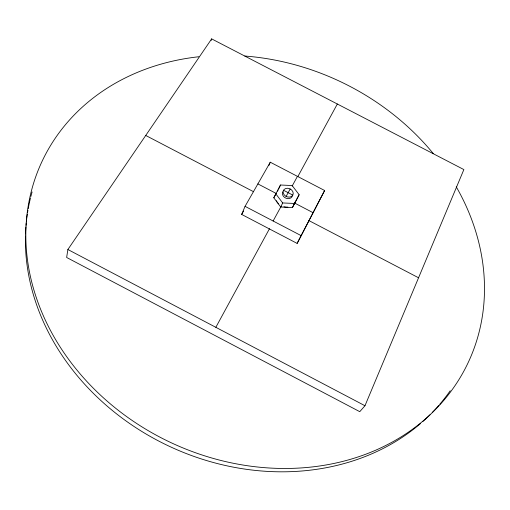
<?xml version="1.0" encoding="UTF-8"?>
<svg xmlns="http://www.w3.org/2000/svg" width="510" height="510" viewBox="0 0 510 510"><rect width="100%" height="100%" fill="white"/><g stroke="black" fill="none" stroke-linecap="round" stroke-linejoin="round"><path stroke-width="0.76" d="M67.881 249.517L66.644 257.474L359.76 411.672L364.975 405.737L463.864 169.575L211.65 38.881L67.881 249.517L364.975 405.737M211.204 40.405L211.65 38.881M241.663 214.429L245.061 206.346L270.281 162.212L324.634 190.51L297.132 243.41L241.663 214.429L243.589 211.051M268.783 165.699L270.281 162.212M273.793 197.791L280.487 185.002L292.153 185.551L299.14 194.718L292.453 207.519L280.736 207.028L273.793 197.791L275.636 194.463M278.894 188.458L280.487 185.002M280.736 207.028L282.68 202.954L275.687 193.666M292.453 207.519L299.14 194.718M297.132 243.41L324.634 190.51M286.129 196.426L290.196 188.955M273.13 221.002L281.042 206.473M292.16 186.054L297.438 176.352M215.838 327.318L269.484 228.709M297.916 176.454L337.333 104.008M277.472 191.142L278.211 189.816M282.68 202.954L294.461 203.458M283.528 190.262L292.816 195.101A5.24 4.252 25.5 0 0 287.589 188.247A5.24 4.252 25.5 0 0 284.089 194.724A5.24 4.252 25.5 0 0 292.816 195.101M257.881 183.906L276.286 193.5M294.703 203.101L313.134 212.715M145.732 135.456L253.661 191.76M308.862 220.556L418.557 277.778M245.061 206.346L301.244 235.684M450.222 390.736A233.765 198.466 25.5 0 1 439.741 404.303M438.708 405.501A233.765 198.466 25.5 0 1 432.225 412.533M429.968 414.815A233.765 198.466 25.5 0 1 422.911 421.445M420.476 423.574A233.765 198.466 25.5 0 1 167.93 445.644A233.765 198.466 25.5 0 1 25.455 235.818M25.5 234.198A233.765 198.466 25.5 0 1 25.895 226.924M26.023 225.318A233.765 198.466 25.5 0 1 26.239 222.915M26.399 221.315A233.765 198.466 25.5 0 1 27.311 214.168M27.553 212.594A233.765 198.466 25.5 0 1 27.935 210.248M28.209 208.686A233.765 198.466 25.5 0 1 30.504 197.956M30.887 196.452A233.765 198.466 25.5 0 1 32.098 191.989M456.265 186.826A235.62 199.397 25.5 0 1 348.05 460.001A235.62 199.397 25.5 0 1 38.39 303.533A235.62 199.397 25.5 0 1 198.83 56.744M244.8 56.03A235.62 199.397 25.5 0 1 433.251 153.542M292.447 195.559A5.227 4.246 25.5 0 1 286.034 198.218A5.227 4.246 25.5 0 1 282.814 191.779M295.258 201.73A10.391 8.466 25.5 0 1 293.352 204.873M287.895 207.168A10.391 8.466 25.5 0 1 283.955 206.773M278.658 203.834A10.391 8.466 25.5 0 1 276.337 200.736"/></g></svg>
